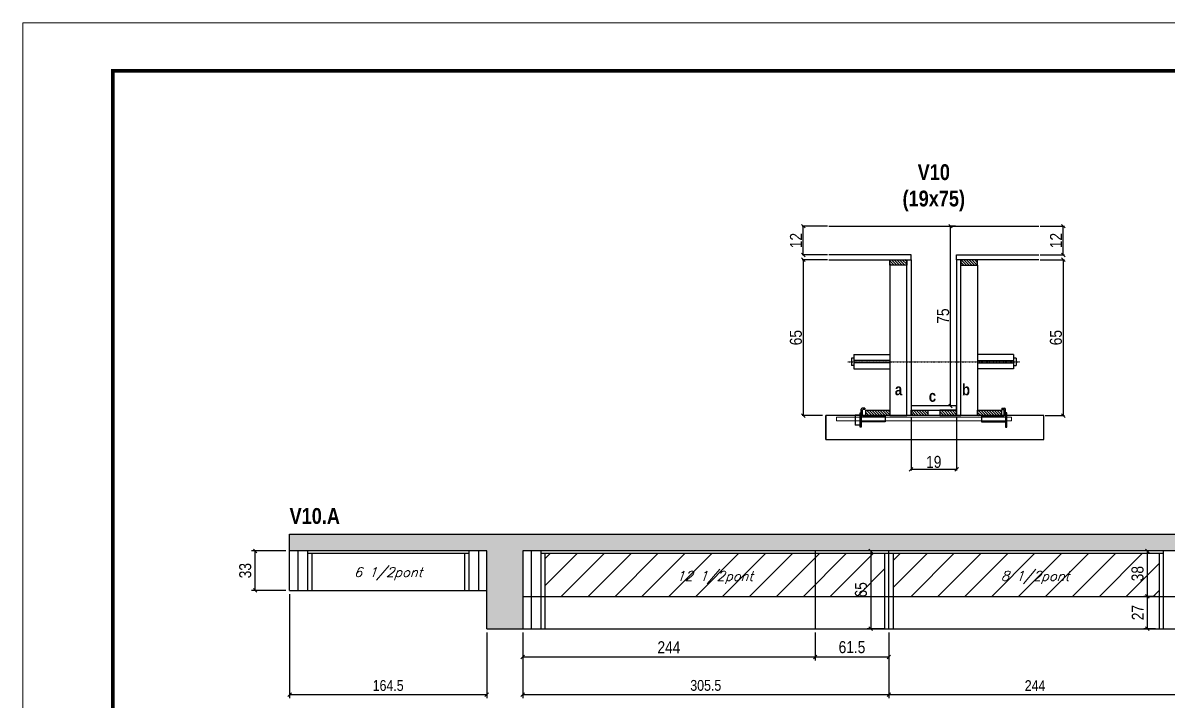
# Model space of a CAD drawing. Extents: x 3330 to 22105, y 1197 to 30204.
# Drawn here: x 3330 to 4285, y 25802 to 26367 of the extents above; entities that cross this region are included whole.
import ezdxf

# ---------------------------------------------------------------- set-up
doc = ezdxf.new("R2010")
doc.units = 0
doc.linetypes.add('DASHED', pattern=[0.75, 0.5, -0.25])
doc.linetypes.add('HIDDEN', pattern=[0.375, 0.25, -0.125])
for name, color, linetype in [('barrote', 251, 'Continuous'), ('COTA', 241, 'Continuous'), ('detalhes', 4, 'Continuous'), ('NOMENCLATURA', 7, 'Continuous'), ('Painéis', 200, 'Continuous'), ('presilha', 1, 'Continuous'), ('SARR_2.2x10', 60, 'Continuous'), ('SARR_2.2x7', 40, 'Continuous'), ('SARR_3.5x7', 81, 'Continuous'), ('TENSOR', 3, 'Continuous'), ('texto', 7, 'Continuous')]:
    doc.layers.add(name, color=color, linetype=linetype)
for name, color, linetype, lineweight in [('CONCRETO', 251, 'Continuous', 25), ('Folhas', 255, 'Continuous', 9), ('Hachura', 251, 'Continuous', 9), ('SARRAFO DE PRESSAO', 251, 'DASHED', 9), ('SCO-___-LAJ', 2, 'Continuous', 0)]:
    doc.layers.add(name, color=color, linetype=linetype, lineweight=lineweight)
doc.styles.add('COTA TECNICA', font='techl___.ttf', dxfattribs={"height": 10})
doc.styles.add('COTA TECNICA 2X', font='techl___.ttf', dxfattribs={"height": 10})
doc.styles.add('COTA TECNICA-50', font='techl___.ttf', dxfattribs={"height": 9})
doc.styles.add('Romans', font='romans.shx')
doc.styles.add('TECNICA', font='techb___.ttf', dxfattribs={"height": 10})
doc.dimstyles.new('COTA PAINEL-50', dxfattribs={"dimtxt": 9, "dimasz": 3, "dimexe": 3, "dimexo": 3, "dimgap": 3, "dimtad": 1, "dimdec": 1, "dimzin": 12, "dimdsep": 46, "dimtxsty": 'COTA TECNICA-50', "dimblk1": 'OBLIQUE', "dimblk2": 'OBLIQUE', "dimsah": 1, "dimcen": 0.9, "dimclrd": 4, "dimclre": 4, "dimclrt": 240, "dimadec": 1, "dimazin": 3, "dimtfac": 1, "dimtdec": 1, "dimtmove": 0, "dimatfit": 3, "dimfxl": 1, "dimtolj": 1, "dimtzin": 12, "dimarcsym": 0})
doc.dimstyles.new('PAINEL', dxfattribs={"dimtxt": 10, "dimasz": 3, "dimexe": 3, "dimexo": 3, "dimgap": 3, "dimtad": 1, "dimdec": 1, "dimzin": 12, "dimdsep": 46, "dimtxsty": 'COTA TECNICA', "dimblk1": 'OBLIQUE', "dimblk2": 'OBLIQUE', "dimsah": 1, "dimcen": 0.9, "dimclrd": 4, "dimclre": 4, "dimclrt": 240, "dimadec": 1, "dimazin": 3, "dimtfac": 1, "dimtdec": 1, "dimtmove": 0, "dimatfit": 3, "dimfxl": 1, "dimtolj": 1, "dimtzin": 12, "dimarcsym": 0})
doc.dimstyles.new('SECAO', dxfattribs={"dimscale": 0.333333, "dimtxt": 5, "dimasz": 9, "dimexe": 3, "dimexo": 3, "dimgap": 3, "dimtad": 1, "dimdec": 1, "dimlfac": 0.5, "dimzin": 12, "dimdsep": 46, "dimtxsty": 'COTA TECNICA 2X', "dimblk1": 'OBLIQUE', "dimblk2": 'OBLIQUE', "dimsah": 1, "dimcen": 0.9, "dimclrd": 4, "dimclre": 4, "dimclrt": 240, "dimadec": 1, "dimazin": 3, "dimtfac": 1, "dimtdec": 1, "dimtmove": 0, "dimatfit": 3, "dimfxl": 1, "dimtolj": 1, "dimtzin": 12, "dimarcsym": 0})

# ---------------------------------------------------------------- blocks, each defined once
blk = doc.blocks.new('9999999999')
at = {"layer": 'Folhas'}
blk.add_lwpolyline([(98138.98, 34190.21), (99623.98, 34190.21), (99623.98, 35240.21), (98138.98, 35240.21)], close=True, dxfattribs=at)
at = {"layer": 'Folhas', "color": 30, "const_width": 3}
blk.add_lwpolyline([(98213.98, 34230.21), (99583.98, 34230.21), (99583.98, 35200.21), (98213.98, 35200.21)], close=True, dxfattribs=at)
blk = doc.blocks.new('PRESILHA METÁLICA 1')
at = {"layer": 'presilha'}
for p, q in [((6, 15.5), (7.5, 15.5)), ((6, -2.5), (6, 15.5)), ((7.5, 10.6), (7.5, 19.9)), ((7.5, 15.5), (7.5, -2.5)), ((12, 21), (8.6, 21)), ((9, 11.6), (9, 18.9)), ((12, 19.5), (9.6, 19.5)), ((12, 21), (12, 19.5)), ((0, 13), (6, 13)), ((0, 13), (0, 0)), ((6, 0), (0, 0)), ((6, 13), (6, 0)), ((37.5, 4.1), (7.5, 4.1)), ((37.5, 11), (9.6, 11)), ((37.5, 11), (37.5, 4.1)), ((7.5, -2.5), (6, -2.5))]:
    blk.add_line(p, q, dxfattribs=at)
for centre, radius, start, end in [((8.6, 19.9), 1.14, 90, 180), ((9.6, 18.9), 0.57, 90, 180), ((9.6, 11.6), 0.57, 180, 270)]:
    blk.add_arc(centre, radius, start, end, dxfattribs=at)
blk = doc.blocks.new('PRESILHA METÁLICA 2')
at = {"layer": 'presilha'}
for p, q in [((-5.2, 23.5), (-5.2, 22)), ((-5.2, 23.5), (-1.9, 23.5)), ((-5.2, 22), (-2.8, 22)), ((-2.2, 14.1), (-2.2, 21.4)), ((0.8, 18), (-0.8, 18)), ((-0.8, 18), (-0.8, 0)), ((-0.8, 14.6), (-0.8, 22.4)), ((0.8, 0), (0.8, 18)), ((-30.8, 13.5), (-30.8, 6.6)), ((-30.8, 13.5), (-2.8, 13.5)), ((-30.8, 6.6), (-0.8, 6.6)), ((-0.8, 0), (0.8, 0))]:
    blk.add_line(p, q, dxfattribs=at)
for centre, radius, start, end in [((-2.8, 21.4), 0.57, 0, 90), ((-1.9, 22.4), 1.14, 0, 90), ((-2.8, 14.1), 0.57, 270, 0)]:
    blk.add_arc(centre, radius, start, end, dxfattribs=at)
blk = doc.blocks.new('_Oblique')
at = {"color": 0, "linetype": 'ByBlock', "lineweight": -2}
blk.add_line((-0.5, -0.5), (0.5, 0.5), dxfattribs=at)
blk = doc.blocks.new('*D100')
at = {"layer": 'COTA', "color": 4, "lineweight": -2, "transparency": 16777216}
for p, q in [((4178.43, 26169.78), (4198.77, 26169.78)), ((4197.77, 26169.78), (4197.77, 26039.78)), ((4182.54, 26039.78), (4198.77, 26039.78))]:
    blk.add_line(p, q, dxfattribs=at)
at = {"layer": 'Defpoints', "color": 0, "transparency": 16777216}
for p in [(4177.43, 26169.78), (4181.54, 26039.78), (4197.77, 26039.78)]:
    blk.add_point(p, dxfattribs=at)
at = {"layer": 'COTA', "color": 4, "lineweight": -2, "transparency": 16777216, "xscale": 3, "yscale": 3, "zscale": 3}
for p, rotation in [((4197.77, 26169.78), 90), ((4197.77, 26039.78), 270)]:
    blk.add_blockref('_Oblique', p, dxfattribs=dict(at, rotation=rotation))
at = {"layer": 'COTA', "color": 240, "transparency": 16777216, "insert": (4191.66, 26104.78), "char_height": 10, "attachment_point": 5, "rotation": 90, "style": 'COTA TECNICA 2X'}
blk.add_mtext('\\A1;65', dxfattribs=at)
blk = doc.blocks.new('*D101')
at = {"layer": 'COTA', "color": 4, "lineweight": -2, "transparency": 16777216}
for p, q in [((4178.43, 26197.78), (4198.77, 26197.78)), ((4197.77, 26173.78), (4197.77, 26197.78)), ((4178.43, 26173.78), (4198.77, 26173.78))]:
    blk.add_line(p, q, dxfattribs=at)
at = {"layer": 'Defpoints', "color": 0, "transparency": 16777216}
for p in [(4177.43, 26197.78), (4197.77, 26197.78), (4177.43, 26173.78)]:
    blk.add_point(p, dxfattribs=at)
at = {"layer": 'COTA', "color": 4, "lineweight": -2, "transparency": 16777216, "xscale": 3, "yscale": 3, "zscale": 3}
for p, rotation in [((4197.77, 26197.78), 90), ((4197.77, 26173.78), 270)]:
    blk.add_blockref('_Oblique', p, dxfattribs=dict(at, rotation=rotation))
at = {"layer": 'COTA', "color": 240, "transparency": 16777216, "insert": (4191.72, 26185.78), "char_height": 10, "attachment_point": 5, "rotation": 90, "style": 'COTA TECNICA 2X'}
blk.add_mtext('\\A1;12', dxfattribs=at)
blk = doc.blocks.new('*D102')
at = {"layer": 'COTA', "color": 4, "lineweight": -2, "transparency": 16777216}
for p, q in [((4001.03, 26169.78), (3979.81, 26169.78)), ((3980.81, 26169.78), (3980.81, 26039.78)), ((3996.91, 26039.78), (3979.81, 26039.78))]:
    blk.add_line(p, q, dxfattribs=at)
at = {"layer": 'Defpoints', "color": 0, "transparency": 16777216}
for p in [(4002.03, 26169.78), (3980.81, 26039.78), (3997.91, 26039.78)]:
    blk.add_point(p, dxfattribs=at)
at = {"layer": 'COTA', "color": 4, "lineweight": -2, "transparency": 16777216, "xscale": 3, "yscale": 3, "zscale": 3}
for p, rotation in [((3980.81, 26169.78), 90), ((3980.81, 26039.78), 270)]:
    blk.add_blockref('_Oblique', p, dxfattribs=dict(at, rotation=rotation))
at = {"layer": 'COTA', "color": 240, "transparency": 16777216, "insert": (3974.7, 26104.78), "char_height": 10, "attachment_point": 5, "rotation": 90, "style": 'COTA TECNICA 2X'}
blk.add_mtext('\\A1;65', dxfattribs=at)
blk = doc.blocks.new('*D103')
at = {"layer": 'COTA', "color": 4, "lineweight": -2, "transparency": 16777216}
for p, q in [((4107.73, 26197.78), (4102.65, 26197.78)), ((4103.65, 26047.78), (4103.65, 26197.78)), ((4107.73, 26047.78), (4102.65, 26047.78))]:
    blk.add_line(p, q, dxfattribs=at)
at = {"layer": 'Defpoints', "color": 0, "transparency": 16777216}
for p in [(4103.65, 26197.78), (4108.73, 26197.78), (4108.73, 26047.78)]:
    blk.add_point(p, dxfattribs=at)
at = {"layer": 'COTA', "color": 4, "lineweight": -2, "transparency": 16777216, "xscale": 3, "yscale": 3, "zscale": 3}
for p, rotation in [((4103.65, 26197.78), 90), ((4103.65, 26047.78), 270)]:
    blk.add_blockref('_Oblique', p, dxfattribs=dict(at, rotation=rotation))
at = {"layer": 'COTA', "color": 240, "transparency": 16777216, "insert": (4097.54, 26122.78), "char_height": 10, "attachment_point": 5, "rotation": 90, "style": 'COTA TECNICA 2X'}
blk.add_mtext('\\A1;75', dxfattribs=at)
blk = doc.blocks.new('*D104')
at = {"layer": 'COTA', "color": 4, "lineweight": -2, "transparency": 16777216}
for p, q in [((4001.03, 26197.78), (3979.81, 26197.78)), ((3980.81, 26173.78), (3980.81, 26197.78)), ((4001.03, 26173.78), (3979.81, 26173.78))]:
    blk.add_line(p, q, dxfattribs=at)
at = {"layer": 'Defpoints', "color": 0, "transparency": 16777216}
for p in [(3980.81, 26197.78), (4002.03, 26197.78), (4002.03, 26173.78)]:
    blk.add_point(p, dxfattribs=at)
at = {"layer": 'COTA', "color": 4, "lineweight": -2, "transparency": 16777216, "xscale": 3, "yscale": 3, "zscale": 3}
for p, rotation in [((3980.81, 26197.78), 90), ((3980.81, 26173.78), 270)]:
    blk.add_blockref('_Oblique', p, dxfattribs=dict(at, rotation=rotation))
at = {"layer": 'COTA', "color": 240, "transparency": 16777216, "insert": (3974.75, 26185.78), "char_height": 10, "attachment_point": 5, "rotation": 90, "style": 'COTA TECNICA 2X'}
blk.add_mtext('\\A1;12', dxfattribs=at)
blk = doc.blocks.new('*D105')
at = {"layer": 'COTA', "color": 4, "lineweight": -2, "transparency": 16777216}
for p, q in [((4070.73, 26038.78), (4070.73, 25993.95)), ((4108.73, 26038.78), (4108.73, 25993.95)), ((4070.73, 25994.95), (4108.73, 25994.95))]:
    blk.add_line(p, q, dxfattribs=at)
at = {"layer": 'Defpoints', "color": 0, "transparency": 16777216}
for p in [(4070.73, 26039.78), (4108.73, 26039.78), (4108.73, 25994.95)]:
    blk.add_point(p, dxfattribs=at)
at = {"layer": 'COTA', "color": 4, "lineweight": -2, "transparency": 16777216, "xscale": 3, "yscale": 3, "zscale": 3, "rotation": 180}
blk.add_blockref('_Oblique', (4070.73, 25994.95), dxfattribs=at)
at = {"layer": 'COTA', "color": 4, "lineweight": -2, "transparency": 16777216, "xscale": 3, "yscale": 3, "zscale": 3}
blk.add_blockref('_Oblique', (4108.73, 25994.95), dxfattribs=at)
at = {"layer": 'COTA', "color": 240, "transparency": 16777216, "insert": (4089.73, 26001.04), "char_height": 10, "attachment_point": 5, "style": 'COTA TECNICA 2X'}
blk.add_mtext('\\A1;19', dxfattribs=at)
blk = doc.blocks.new('*D106')
at = {"layer": 'COTA', "color": 4, "linetype": 'ByBlock', "lineweight": -2, "transparency": 16777216}
for p, q in [((3552.23, 25890.86), (3552.23, 25803.88)), ((3716.73, 25858.86), (3716.73, 25803.88)), ((3716.73, 25806.88), (3552.23, 25806.88))]:
    blk.add_line(p, q, dxfattribs=at)
at = {"layer": 'Defpoints', "color": 0, "linetype": 'ByBlock', "transparency": 16777216}
for p in [(3552.23, 25893.86), (3716.73, 25861.86), (3552.23, 25806.88)]:
    blk.add_point(p, dxfattribs=at)
at = {"layer": 'COTA', "color": 4, "linetype": 'ByBlock', "lineweight": -2, "transparency": 16777216, "xscale": 3, "yscale": 3, "zscale": 3, "rotation": 180}
blk.add_blockref('_Oblique', (3552.23, 25806.88), dxfattribs=at)
at = {"layer": 'COTA', "color": 4, "linetype": 'ByBlock', "lineweight": -2, "transparency": 16777216, "xscale": 3, "yscale": 3, "zscale": 3}
blk.add_blockref('_Oblique', (3716.73, 25806.88), dxfattribs=at)
at = {"layer": 'COTA', "color": 240, "linetype": 'ByBlock', "transparency": 16777216, "insert": (3634.48, 25814.47), "char_height": 9, "attachment_point": 5, "style": 'COTA TECNICA-50'}
blk.add_mtext('\\A1;164.5', dxfattribs=at)
blk = doc.blocks.new('*D107')
at = {"layer": 'COTA', "color": 4, "linetype": 'ByBlock', "lineweight": -2, "transparency": 16777216}
for p, q in [((3549.23, 25926.86), (3520.5, 25926.86)), ((3523.5, 25893.86), (3523.5, 25926.86)), ((3549.23, 25893.86), (3520.5, 25893.86))]:
    blk.add_line(p, q, dxfattribs=at)
at = {"layer": 'Defpoints', "color": 0, "linetype": 'ByBlock', "transparency": 16777216}
for p in [(3523.5, 25926.86), (3552.23, 25926.86), (3552.23, 25893.86)]:
    blk.add_point(p, dxfattribs=at)
at = {"layer": 'COTA', "color": 4, "linetype": 'ByBlock', "lineweight": -2, "transparency": 16777216, "xscale": 3, "yscale": 3, "zscale": 3}
for p, rotation in [((3523.5, 25926.86), 90), ((3523.5, 25893.86), 270)]:
    blk.add_blockref('_Oblique', p, dxfattribs=dict(at, rotation=rotation))
at = {"layer": 'COTA', "color": 240, "linetype": 'ByBlock', "transparency": 16777216, "insert": (3515.28, 25910.36), "char_height": 10, "attachment_point": 5, "rotation": 90, "style": 'COTA TECNICA'}
blk.add_mtext('\\A1;33', dxfattribs=at)
blk = doc.blocks.new('*D108')
at = {"layer": 'COTA', "color": 4, "linetype": 'ByBlock', "lineweight": -2, "transparency": 16777216}
for p, q in [((4052.23, 25858.86), (4052.23, 25803.88)), ((4296.23, 25858.86), (4296.23, 25803.88)), ((4296.23, 25806.88), (4052.23, 25806.88))]:
    blk.add_line(p, q, dxfattribs=at)
at = {"layer": 'Defpoints', "color": 0, "linetype": 'ByBlock', "transparency": 16777216}
for p in [(4052.23, 25861.86), (4296.23, 25861.86), (4052.23, 25806.88)]:
    blk.add_point(p, dxfattribs=at)
at = {"layer": 'COTA', "color": 4, "linetype": 'ByBlock', "lineweight": -2, "transparency": 16777216, "xscale": 3, "yscale": 3, "zscale": 3, "rotation": 180}
blk.add_blockref('_Oblique', (4052.23, 25806.88), dxfattribs=at)
at = {"layer": 'COTA', "color": 4, "linetype": 'ByBlock', "lineweight": -2, "transparency": 16777216, "xscale": 3, "yscale": 3, "zscale": 3}
blk.add_blockref('_Oblique', (4296.23, 25806.88), dxfattribs=at)
at = {"layer": 'COTA', "color": 240, "linetype": 'ByBlock', "transparency": 16777216, "insert": (4174.23, 25814.44), "char_height": 9, "attachment_point": 5, "style": 'COTA TECNICA-50'}
blk.add_mtext('\\A1;244', dxfattribs=at)
blk = doc.blocks.new('*D109')
at = {"layer": 'COTA', "color": 4, "linetype": 'ByBlock', "lineweight": -2, "transparency": 16777216}
for p, q in [((3746.73, 25858.86), (3746.73, 25803.88)), ((4052.23, 25858.86), (4052.23, 25803.88)), ((4052.23, 25806.88), (3746.73, 25806.88))]:
    blk.add_line(p, q, dxfattribs=at)
at = {"layer": 'Defpoints', "color": 0, "linetype": 'ByBlock', "transparency": 16777216}
for p in [(3746.73, 25861.86), (4052.23, 25861.86), (3746.73, 25806.88)]:
    blk.add_point(p, dxfattribs=at)
at = {"layer": 'COTA', "color": 4, "linetype": 'ByBlock', "lineweight": -2, "transparency": 16777216, "xscale": 3, "yscale": 3, "zscale": 3, "rotation": 180}
blk.add_blockref('_Oblique', (3746.73, 25806.88), dxfattribs=at)
at = {"layer": 'COTA', "color": 4, "linetype": 'ByBlock', "lineweight": -2, "transparency": 16777216, "xscale": 3, "yscale": 3, "zscale": 3}
blk.add_blockref('_Oblique', (4052.23, 25806.88), dxfattribs=at)
at = {"layer": 'COTA', "color": 240, "linetype": 'ByBlock', "transparency": 16777216, "insert": (3899.48, 25814.57), "char_height": 9, "attachment_point": 5, "style": 'COTA TECNICA-50'}
blk.add_mtext('\\A1;305.5', dxfattribs=at)
blk = doc.blocks.new('*D117')
at = {"layer": 'COTA', "color": 4, "linetype": 'ByBlock', "lineweight": -2, "transparency": 16777216}
for p, q in [((4049.23, 25926.86), (4034.13, 25926.86)), ((4037.13, 25926.86), (4037.13, 25861.86)), ((4049.23, 25861.86), (4034.13, 25861.86))]:
    blk.add_line(p, q, dxfattribs=at)
at = {"layer": 'Defpoints', "color": 0, "linetype": 'ByBlock', "transparency": 16777216}
for p in [(4052.23, 25926.86), (4037.13, 25861.86), (4052.23, 25861.86)]:
    blk.add_point(p, dxfattribs=at)
at = {"layer": 'COTA', "color": 4, "linetype": 'ByBlock', "lineweight": -2, "transparency": 16777216, "xscale": 3, "yscale": 3, "zscale": 3}
for p, rotation in [((4037.13, 25926.86), 90), ((4037.13, 25861.86), 270)]:
    blk.add_blockref('_Oblique', p, dxfattribs=dict(at, rotation=rotation))
at = {"layer": 'COTA', "color": 240, "linetype": 'ByBlock', "transparency": 16777216, "insert": (4029.02, 25894.36), "char_height": 10, "attachment_point": 5, "rotation": 90, "style": 'COTA TECNICA'}
blk.add_mtext('\\A1;65', dxfattribs=at)
blk = doc.blocks.new('*D1050')
at = {"layer": 'COTA', "color": 4, "linetype": 'ByBlock', "lineweight": -2, "transparency": 16777216}
for p, q in [((3746.73, 25858.86), (3746.73, 25835.37)), ((3990.73, 25858.86), (3990.73, 25835.37)), ((3746.73, 25838.37), (3990.73, 25838.37))]:
    blk.add_line(p, q, dxfattribs=at)
at = {"layer": 'Defpoints', "color": 0, "linetype": 'ByBlock', "transparency": 16777216}
for p in [(3746.73, 25861.86), (3990.73, 25861.86), (3990.73, 25838.37)]:
    blk.add_point(p, dxfattribs=at)
at = {"layer": 'COTA', "color": 4, "linetype": 'ByBlock', "lineweight": -2, "transparency": 16777216, "xscale": 3, "yscale": 3, "zscale": 3, "rotation": 180}
blk.add_blockref('_Oblique', (3746.73, 25838.37), dxfattribs=at)
at = {"layer": 'COTA', "color": 4, "linetype": 'ByBlock', "lineweight": -2, "transparency": 16777216, "xscale": 3, "yscale": 3, "zscale": 3}
blk.add_blockref('_Oblique', (3990.73, 25838.37), dxfattribs=at)
at = {"layer": 'COTA', "color": 240, "linetype": 'ByBlock', "transparency": 16777216, "insert": (3868.73, 25846.44), "char_height": 10, "attachment_point": 5, "style": 'COTA TECNICA'}
blk.add_mtext('\\A1;244', dxfattribs=at)
blk = doc.blocks.new('*D1051')
at = {"layer": 'COTA', "color": 4, "linetype": 'ByBlock', "lineweight": -2, "transparency": 16777216}
for p, q in [((3990.73, 25858.86), (3990.73, 25835.37)), ((4052.23, 25858.86), (4052.23, 25835.37)), ((3990.73, 25838.37), (4052.23, 25838.37))]:
    blk.add_line(p, q, dxfattribs=at)
at = {"layer": 'Defpoints', "color": 0, "linetype": 'ByBlock', "transparency": 16777216}
for p in [(3990.73, 25861.86), (4052.23, 25861.86), (4052.23, 25838.37)]:
    blk.add_point(p, dxfattribs=at)
at = {"layer": 'COTA', "color": 4, "linetype": 'ByBlock', "lineweight": -2, "transparency": 16777216, "xscale": 3, "yscale": 3, "zscale": 3, "rotation": 180}
blk.add_blockref('_Oblique', (3990.73, 25838.37), dxfattribs=at)
at = {"layer": 'COTA', "color": 4, "linetype": 'ByBlock', "lineweight": -2, "transparency": 16777216, "xscale": 3, "yscale": 3, "zscale": 3}
blk.add_blockref('_Oblique', (4052.23, 25838.37), dxfattribs=at)
at = {"layer": 'COTA', "color": 240, "linetype": 'ByBlock', "transparency": 16777216, "insert": (4021.48, 25846.48), "char_height": 10, "attachment_point": 5, "style": 'COTA TECNICA'}
blk.add_mtext('\\A1;61.5', dxfattribs=at)
blk = doc.blocks.new('*D1052')
at = {"layer": 'COTA', "color": 4, "linetype": 'ByBlock', "lineweight": -2, "transparency": 16777216}
for p, q in [((4274.73, 25888.86), (4265.01, 25888.86)), ((4268.01, 25861.86), (4268.01, 25888.86)), ((4274.73, 25861.86), (4265.01, 25861.86))]:
    blk.add_line(p, q, dxfattribs=at)
at = {"layer": 'Defpoints', "color": 0, "linetype": 'ByBlock', "transparency": 16777216}
for p in [(4268.01, 25888.86), (4277.73, 25888.86), (4277.73, 25861.86)]:
    blk.add_point(p, dxfattribs=at)
at = {"layer": 'COTA', "color": 4, "linetype": 'ByBlock', "lineweight": -2, "transparency": 16777216, "xscale": 3, "yscale": 3, "zscale": 3}
for p, rotation in [((4268.01, 25888.86), 90), ((4268.01, 25861.86), 270)]:
    blk.add_blockref('_Oblique', p, dxfattribs=dict(at, rotation=rotation))
at = {"layer": 'COTA', "color": 240, "linetype": 'ByBlock', "transparency": 16777216, "insert": (4259.94, 25875.36), "char_height": 10, "attachment_point": 5, "rotation": 90, "style": 'COTA TECNICA'}
blk.add_mtext('\\A1;27', dxfattribs=at)
blk = doc.blocks.new('*D1053')
at = {"layer": 'COTA', "color": 4, "linetype": 'ByBlock', "lineweight": -2, "transparency": 16777216}
for p, q in [((4268.01, 25888.86), (4268.01, 25926.86)), ((4271.01, 25926.86), (4271.01, 25926.86)), ((4274.73, 25888.86), (4265.01, 25888.86))]:
    blk.add_line(p, q, dxfattribs=at)
at = {"layer": 'Defpoints', "color": 0, "linetype": 'ByBlock', "transparency": 16777216}
for p in [(4268.01, 25926.86), (4268.01, 25926.86), (4277.73, 25888.86)]:
    blk.add_point(p, dxfattribs=at)
at = {"layer": 'COTA', "color": 4, "linetype": 'ByBlock', "lineweight": -2, "transparency": 16777216, "xscale": 3, "yscale": 3, "zscale": 3}
for p, rotation in [((4268.01, 25926.86), 90), ((4268.01, 25888.86), 270)]:
    blk.add_blockref('_Oblique', p, dxfattribs=dict(at, rotation=rotation))
at = {"layer": 'COTA', "color": 240, "linetype": 'ByBlock', "transparency": 16777216, "insert": (4259.77, 25907.86), "char_height": 10, "attachment_point": 5, "rotation": 90, "style": 'COTA TECNICA'}
blk.add_mtext('\\A1;38', dxfattribs=at)

msp = doc.modelspace()

# ---------------------------------------------------------------- hatches: boundary and pattern name
at = {"layer": 'COTA', "linetype": 'ByBlock'}
h = msp.add_hatch(dxfattribs=at)
h.set_pattern_fill('AR-CONC', color=256, scale=0.03)
h.set_pattern_definition([(50, (-125691.2733, -5427.082), (5.46554007, -0.47817257), [0.5715, -6.2865]), (355, (-125691.273, -5427.082), (-1.05730264, 5.73170536), [0.4572, -5.02921753]), (100.4514447, (-125690.818, -5427.122), (4.40823741, 5.25353256), [0.48570026, -5.34270734]), (46.1842, (-125691.273, -5425.558), (8.13237123, -1.26126984), [0.85725, -9.42975]), (96.6355576, (-125690.5956, -5425.663), (7.122124, 7.42278374), [0.7285507, -8.01406824]), (351.184151, (-125691.273, -5425.558), (7.122124, 7.42278374), [0.685799, -7.54379196]), (21, (-125690.5113, -5425.939), (4.54843174, -3.06795595), [0.5715, -6.2865]), (326, (-125690.511, -5425.939), (1.85406085, 5.52563898), [0.4572, -5.0292]), (71.451445, (-125690.132, -5426.195), (6.40249258, 2.45768307), [0.48570026, -5.34269813]), (37.5, (-125691.2733, -5427.0821), (0.092658098, 2.536651166), [0, -4.96824, 0, -5.1054, 0, -5.04825]), (7.5, (-125691.2733, -5427.0821), (2.004589875, 3.005417245), [0, -2.91084, 0, -4.85394, 0, -1.92405]), (327.5, (-125692.9725, -5427.0821), (4.067717855, -0.17186232), [0, -1.905, 0, -5.9436, 0, -7.8867]), (317.5, (-125693.7345, -5427.082), (4.44387544, 0.76279473), [0, -2.4765, 0, -3.94716, 0, -5.6007])])
h.paths.add_polyline_path([(3746.73, 25926.86), (4462.73, 25926.86), (4608.73, 25926.86), (4608.73, 25940.86), (3552.23, 25940.86), (3552.23, 25926.86), (3716.73, 25926.86), (3716.73, 25893.86), (3716.73, 25861.86), (3746.73, 25861.86)])
at = {"layer": 'Hachura', "linetype": 'ByBlock'}
h = msp.add_hatch(dxfattribs=at)
h.set_pattern_fill('ANSI31', color=256, scale=5)
h.set_pattern_definition([(45, (-125691.273, -5427.082), (-11.2253202, 11.2253202), [])])
h.paths.add_polyline_path([(3765.23, 25924.66), (3765.23, 25888.86), (3990.73, 25888.86), (3990.73, 25924.66)])
h.paths.add_polyline_path([(4048.73, 25888.86), (4048.73, 25924.66), (3990.73, 25924.66), (3990.73, 25888.86)])
h.paths.add_polyline_path([(4277.73, 25888.86), (4277.73, 25924.66), (4055.73, 25924.66), (4055.73, 25888.86)])
at = {"layer": 'SARR_2.2x10'}
h = msp.add_hatch(dxfattribs=at)
h.set_pattern_fill('ANSI31', color=256, scale=0.5, angle=90)
h.set_pattern_definition([(135, (37226.6654, -97472.3926), (-1.122532015, -1.122532015), [])])
h.paths.add_polyline_path([(4033.13, 26044.18), (4033.13, 26039.78), (4053.13, 26039.78), (4053.13, 26044.18)])
h = msp.add_hatch(dxfattribs=at)
h.set_pattern_fill('ANSI31', color=256, scale=0.5, angle=90)
h.set_pattern_definition([(135, (37319.8654, -97472.3926), (-1.122532015, -1.122532015), [])])
h.paths.add_polyline_path([(4126.33, 26044.18), (4126.33, 26039.78), (4146.33, 26039.78), (4146.33, 26044.18)])
at = {"layer": 'SARR_2.2x7'}
h = msp.add_hatch(dxfattribs=at)
h.set_pattern_fill('ANSI31', color=256, scale=0.5, angle=90)
h.set_pattern_definition([(135, (37220.6654, -97346.7926), (-1.122532015, -1.122532015), [])])
h.paths.add_polyline_path([(4067.13, 26169.78), (4067.13, 26165.38), (4053.13, 26165.38), (4053.13, 26169.78)])
h = msp.add_hatch(dxfattribs=at)
h.set_pattern_fill('ANSI31', color=256, scale=0.5, angle=90)
h.set_pattern_definition([(135, (37240.6654, -97346.7926), (-1.122532015, -1.122532015), [])])
h.paths.add_polyline_path([(4112.33, 26169.78), (4112.33, 26165.38), (4126.33, 26165.38), (4126.33, 26169.78)])
h = msp.add_hatch(dxfattribs=at)
h.set_pattern_fill('ANSI31', color=256, scale=0.5, angle=90)
h.set_pattern_definition([(135, (37306.2654, -97472.3926), (-1.122532015, -1.122532015), [])])
h.paths.add_polyline_path([(4084.73, 26039.78), (4084.73, 26044.18), (4070.73, 26044.18), (4070.73, 26039.78)])
h = msp.add_hatch(dxfattribs=at)
h.set_pattern_fill('ANSI31', color=256, scale=0.5, angle=90)
h.set_pattern_definition([(135, (37244.2654, -97472.3926), (-1.122532015, -1.122532015), [])])
h.paths.add_polyline_path([(4094.73, 26039.78), (4094.73, 26044.18), (4108.73, 26044.18), (4108.73, 26039.78)])

# ---------------------------------------------------------------- linework, layer by layer
at = {"ltscale": 3}
for p, q in [((4021.13, 26087.63), (4021.13, 26081.63)), ((4023.13, 26087.63), (4021.13, 26087.63)), ((4023.13, 26090.63), (4023.13, 26078.63)), ((4023.13, 26090.63), (4053.13, 26090.63)), ((4053.13, 26085.63), (4023.13, 26085.63)), ((4156.33, 26090.63), (4126.33, 26090.63)), ((4126.33, 26085.63), (4156.33, 26085.63)), ((4156.33, 26090.63), (4156.33, 26078.63)), ((4158.33, 26087.63), (4156.33, 26087.63)), ((4158.33, 26087.63), (4158.33, 26081.63)), ((4023.13, 26081.63), (4021.13, 26081.63)), ((4053.13, 26083.63), (4023.13, 26083.63)), ((4023.13, 26078.63), (4053.13, 26078.63)), ((4126.33, 26083.63), (4156.33, 26083.63)), ((4156.33, 26078.63), (4126.33, 26078.63)), ((4156.33, 26081.63), (4158.33, 26081.63))]:
    msp.add_line(p, q, dxfattribs=at)
at = {"layer": 'barrote'}
msp.add_lwpolyline([(3999.67, 26019.78), (4181.59, 26019.78), (4181.59, 26039.78), (3999.67, 26039.78)], close=True, dxfattribs=at)
at = {"layer": 'CONCRETO', "linetype": 'Continuous'}
msp.add_line((4002.03, 26197.78), (4177.43, 26197.78), dxfattribs=at)
at = {"layer": 'COTA', "linetype": 'ByBlock'}
for p, q in [((3552.23, 25926.86), (3552.23, 25940.86)), ((3552.23, 25940.86), (4608.73, 25940.86)), ((3716.73, 25861.86), (3716.73, 25893.86)), ((3716.73, 25861.86), (3746.73, 25861.86))]:
    msp.add_line(p, q, dxfattribs=at)
at = {"layer": 'detalhes', "color": 250}
msp.add_line((3999.67, 26019.78), (3999.67, 26039.78), dxfattribs=at)
at = {"layer": 'Painéis', "linetype": 'Continuous'}
for p, q in [((3716.73, 25926.86), (3552.23, 25926.86)), ((3552.23, 25893.86), (3552.23, 25926.86)), ((3716.73, 25893.86), (3716.73, 25926.86)), ((3746.73, 25926.86), (3746.73, 25861.86)), ((4462.73, 25926.86), (3746.73, 25926.86)), ((3990.73, 25926.86), (3990.73, 25861.86)), ((4052.23, 25861.86), (4052.23, 25926.86)), ((3552.23, 25893.86), (3716.73, 25893.86)), ((3746.73, 25888.86), (4296.23, 25888.86)), ((3746.73, 25861.86), (4462.73, 25861.86))]:
    msp.add_line(p, q, dxfattribs=at)
at = {"layer": 'Painéis', "linetype": 'Continuous', "elevation": 0}
for points in [[(4002.03, 26169.78), (4070.73, 26169.78), (4070.73, 26173.78), (4002.03, 26173.78)], [(4177.43, 26169.78), (4108.73, 26169.78), (4108.73, 26173.78), (4177.43, 26173.78)]]:
    msp.add_lwpolyline(points, dxfattribs=at)
at = {"layer": 'Painéis', "linetype": 'Continuous'}
for points in [[(4067.13, 26039.78), (4067.13, 26169.78), (4070.73, 26169.78), (4070.73, 26039.78)], [(4112.33, 26039.78), (4112.33, 26169.78), (4108.73, 26169.78), (4108.73, 26039.78)], [(4108.73, 26047.78), (4070.73, 26047.78), (4070.73, 26044.18), (4108.73, 26044.18)]]:
    msp.add_lwpolyline(points, close=True, dxfattribs=at)
at = {"layer": 'SARR_2.2x10'}
for points in [[(4033.13, 26044.18), (4053.13, 26044.18), (4053.13, 26039.78), (4033.13, 26039.78)], [(4126.33, 26044.18), (4146.33, 26044.18), (4146.33, 26039.78), (4126.33, 26039.78)]]:
    msp.add_lwpolyline(points, close=True, dxfattribs=at)
at = {"layer": 'SARR_2.2x7', "linetype": 'Continuous'}
for p, q in [((3559.23, 25926.86), (3559.23, 25893.86)), ((3701.73, 25924.66), (3567.23, 25924.66)), ((3709.73, 25926.86), (3709.73, 25893.86)), ((3753.73, 25926.86), (3753.73, 25888.86)), ((4052.23, 25924.66), (3761.73, 25924.66)), ((4281.23, 25924.66), (4052.23, 25924.66)), ((3753.73, 25888.86), (3753.73, 25861.86))]:
    msp.add_line(p, q, dxfattribs=at)
at = {"layer": 'SARR_2.2x7', "elevation": 0}
for points in [[(4053.13, 26169.78), (4067.13, 26169.78), (4067.13, 26165.38), (4053.13, 26165.38)], [(4126.33, 26169.78), (4112.33, 26169.78), (4112.33, 26165.38), (4126.33, 26165.38)]]:
    msp.add_lwpolyline(points, close=True, dxfattribs=at)
at = {"layer": 'SARR_2.2x7'}
for points in [[(4070.73, 26044.18), (4084.73, 26044.18), (4084.73, 26039.78), (4070.73, 26039.78)], [(4108.73, 26044.18), (4094.73, 26044.18), (4094.73, 26039.78), (4108.73, 26039.78)]]:
    msp.add_lwpolyline(points, close=True, dxfattribs=at)
at = {"layer": 'SARR_3.5x7'}
for p, q in [((3567.23, 25926.86), (3567.23, 25893.86)), ((3570.73, 25924.66), (3570.73, 25893.86)), ((3698.23, 25924.66), (3698.23, 25893.86)), ((3701.73, 25926.86), (3701.73, 25893.86)), ((3761.73, 25926.86), (3761.73, 25861.86)), ((3765.23, 25924.66), (3765.23, 25861.86)), ((4048.73, 25924.66), (4048.73, 25861.86)), ((4055.73, 25924.66), (4055.73, 25861.86)), ((4277.73, 25924.66), (4277.73, 25861.86)), ((4281.23, 25926.86), (4281.23, 25861.86))]:
    msp.add_line(p, q, dxfattribs=at)
for points in [[(4067.13, 26165.38), (4053.13, 26165.38), (4053.13, 26039.78), (4067.13, 26039.78)], [(4112.33, 26165.38), (4126.33, 26165.38), (4126.33, 26039.78), (4112.33, 26039.78)]]:
    msp.add_lwpolyline(points, close=True, dxfattribs=at)
at = {"layer": 'SCO-___-LAJ', "color": 1}
msp.add_lwpolyline([(4008.67, 26038.44), (4154.44, 26038.44), (4154.44, 26035.24), (4008.67, 26035.24)], close=True, dxfattribs=at)
at = {"layer": 'TENSOR', "linetype": 'HIDDEN', "ltscale": 0.5}
msp.add_line((4018.13, 26084.63), (4161.63, 26084.63), dxfattribs=at)

# ---------------------------------------------------------------- block references
at = {"layer": 'presilha', "xscale": 0.6666666666666666, "yscale": 0.6666666666666666, "zscale": 0.6666666666666666}
for name, p in [('PRESILHA METÁLICA 1', (4024.26, 26031.81)), ('PRESILHA METÁLICA 2', (4150.01, 26030.14))]:
    msp.add_blockref(name, p, dxfattribs=at)
at = {"layer": 'SARRAFO DE PRESSAO', "color": 6, "linetype": 'ByBlock'}
msp.add_blockref('9999999999', (-94809.25, -8872.81), dxfattribs=at)

# ---------------------------------------------------------------- texts
at = {"layer": 'detalhes', "style": 'TECNICA'}
for s, p in [('b', (4113.23, 26056.66)), ('a', (4057.25, 26056.67)), ('c', (4085.55, 26051.25))]:
    msp.add_text(s, height=9.6, dxfattribs=at).set_placement(p)
at = {"layer": 'NOMENCLATURA', "style": 'TECNICA'}
msp.add_text('V10.A', height=13.2, dxfattribs=at).set_placement((3552.23, 25949.38))
at = {"layer": 'NOMENCLATURA', "insert": (4089.73, 26249.47), "char_height": 13.2, "attachment_point": 2, "style": 'TECNICA'}
msp.add_mtext_dynamic_manual_height_columns('V10\\P(19x75)', width=300.2766, gutter_width=1, heights=[0], dxfattribs=at)
at = {"layer": 'texto', "color": 2, "char_height": 8, "attachment_point": 5, "style": 'Romans'}
for s, insert in [('{\\Q19;\\C256;6 1/2pont}', (3634.48, 25907.76)), ('{\\Q19;\\C256;12 1/2pont}', (3906.98, 25904.62)), ('{\\Q19;\\C256;8 1/2pont}', (4174.23, 25904.62))]:
    msp.add_mtext(s, dxfattribs=dict(at, insert=insert))

# ---------------------------------------------------------------- dimensions: what is measured, and where the dimension line sits
at = {"layer": 'COTA'}
for base, p1, p2, picture, middle in [((3980.81, 26197.78), (4002.03, 26173.78), (4002.03, 26197.78), '*D104', (3974.75, 26185.78)), ((4103.65, 26197.78), (4108.73, 26047.78), (4108.73, 26197.78), '*D103', (4097.54, 26122.78)), ((4197.77, 26197.78), (4177.43, 26173.78), (4177.43, 26197.78), '*D101', (4191.72, 26185.78)), ((3980.81, 26039.78, 0), (4002.03, 26169.78), (3997.91, 26039.78, 0), '*D102', (3974.7, 26104.78, 0)), ((4197.77, 26039.78, 0), (4177.43, 26169.78), (4181.54, 26039.78, 0), '*D100', (4191.66, 26104.78, 0))]:
    dim = msp.add_linear_dim(base=base, p1=p1, p2=p2, angle=90, dimstyle='SECAO', dxfattribs=at)
    dim.commit()
    dim.dimension.update_dxf_attribs({"geometry": picture, "text_midpoint": middle})
dim = msp.add_linear_dim(base=(4108.73, 25994.95), p1=(4070.73, 26039.78), p2=(4108.73, 26039.78), dimstyle='SECAO', dxfattribs=at)
dim.commit()
dim.dimension.update_dxf_attribs({"geometry": '*D105', "text_midpoint": (4089.73, 26001.04)})
at = {"layer": 'COTA', "linetype": 'ByBlock'}
for base, p1, p2, picture, middle in [((3523.5, 25926.86), (3552.23, 25893.86), (3552.23, 25926.86), '*D107', (3515.28, 25910.36)), ((4037.13, 25861.86), (4052.23, 25926.86), (4052.23, 25861.86), '*D117', (4029.02, 25894.36)), ((4268.01, 25888.86), (4277.73, 25861.86), (4277.73, 25888.86), '*D1052', (4259.94, 25875.36))]:
    dim = msp.add_linear_dim(base=base, p1=p1, p2=p2, angle=90, dimstyle='PAINEL', dxfattribs=at)
    dim.commit()
    dim.dimension.update_dxf_attribs({"geometry": picture, "text_midpoint": middle})
for base, p1, p2, angle, dimstyle, override, picture, middle in [((4268.01, 25926.86), (4277.73, 25888.86), (4268.01, 25926.86), 90, 'PAINEL', {"dimtmove": 1}, '*D1053', (4259.77, 25907.86)), ((3746.73, 25806.88), (4052.23, 25861.86), (3746.73, 25861.86), 180, 'COTA PAINEL-50', {"dimarcsym": 1}, '*D109', (3899.48, 25814.57))]:
    dim = msp.add_linear_dim(base=base, p1=p1, p2=p2, angle=angle, dimstyle=dimstyle, override=override, dxfattribs=at)
    dim.commit()
    dim.dimension.update_dxf_attribs({"geometry": picture, "text_midpoint": middle})
for base, p1, p2, dimstyle, override, picture, middle in [((3552.23, 25806.88), (3716.73, 25861.86), (3552.23, 25893.86), 'COTA PAINEL-50', {"dimarcsym": 1}, '*D106', (3634.48, 25814.47)), ((4052.23, 25838.37), (3990.73, 25861.86), (4052.23, 25861.86), 'PAINEL', {"dimtmove": 1}, '*D1051', (4021.48, 25846.48)), ((4052.23, 25806.88), (4296.23, 25861.86), (4052.23, 25861.86), 'COTA PAINEL-50', {"dimarcsym": 1}, '*D108', (4174.23, 25814.44))]:
    dim = msp.add_linear_dim(base=base, p1=p1, p2=p2, dimstyle=dimstyle, override=override, dxfattribs=at)
    dim.commit()
    dim.dimension.update_dxf_attribs({"geometry": picture, "text_midpoint": middle})
dim = msp.add_linear_dim(base=(3990.73, 25838.37), p1=(3746.73, 25861.86), p2=(3990.73, 25861.86), dimstyle='PAINEL', dxfattribs=at)
dim.commit()
dim.dimension.update_dxf_attribs({"geometry": '*D1050', "text_midpoint": (3868.73, 25846.44)})

doc.saveas('drawing.dxf')
